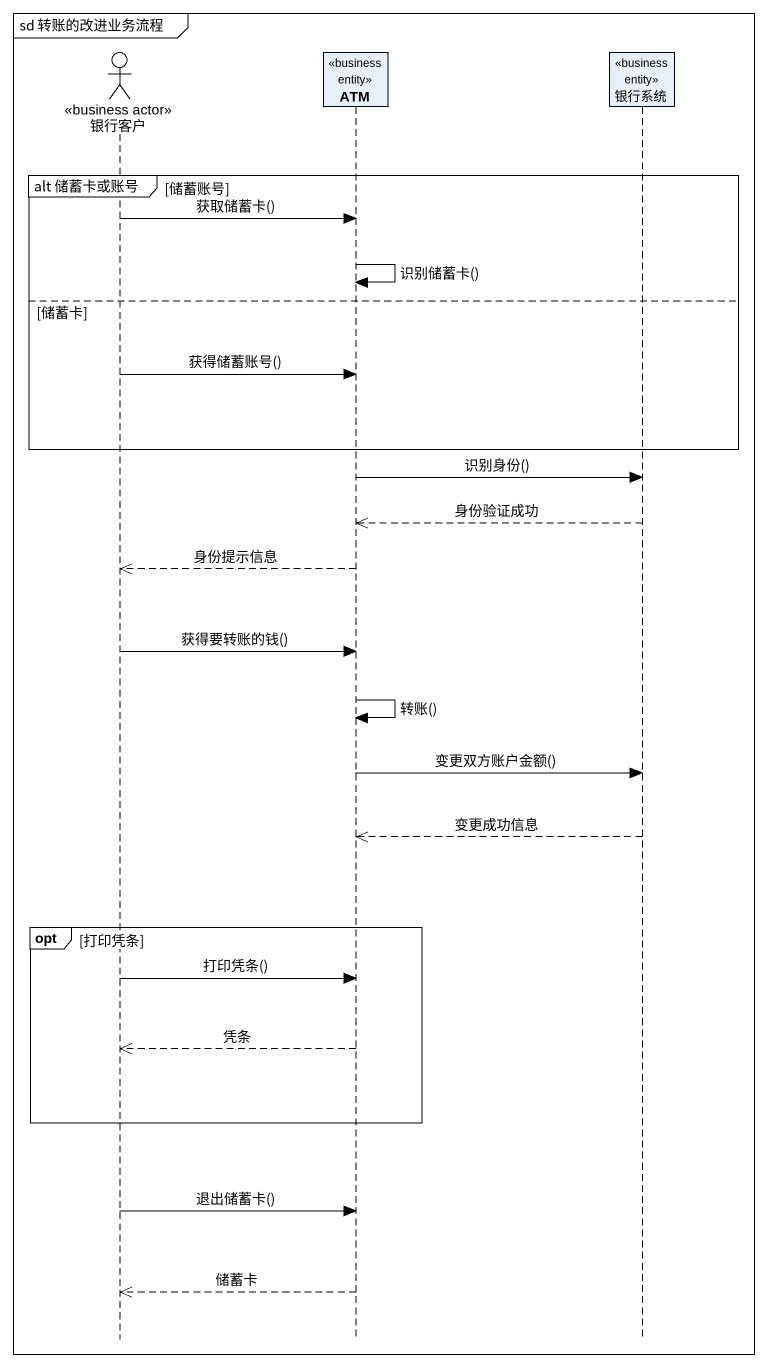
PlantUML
@startuml
mainframe sd 转账的改进业务流程
hide footbox
actor 银行客户 <<business actor>>
participant ATM <<business entity>>
participant 银行系统 <<business entity>>

group alt 储蓄卡或账号 [储蓄账号]
  银行客户 -> ATM : 获取储蓄卡()
  ATM -> ATM : 识别储蓄卡()
else 储蓄卡
  银行客户 -> ATM : 获得储蓄账号()
end
ATM -> 银行系统 : 识别身份()
银行系统 -->> ATM : 身份验证成功
ATM -->> 银行客户 : 身份提示信息
银行客户 -> ATM : 获得要转账的钱()
ATM -> ATM : 转账()
ATM -> 银行系统 : 变更双方账户金额()
银行系统 -->> ATM : 变更成功信息
opt 打印凭条
  银行客户 -> ATM : 打印凭条()
  ATM -->> 银行客户 : 凭条
end
银行客户 -> ATM : 退出储蓄卡()
ATM -->> 银行客户 : 储蓄卡
@enduml
